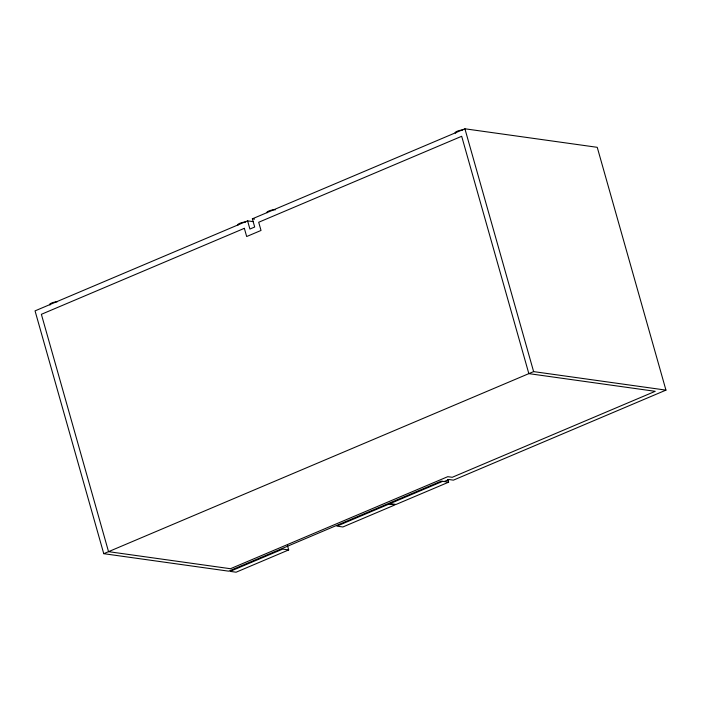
<?xml version="1.0" encoding="UTF-8"?>
<svg xmlns="http://www.w3.org/2000/svg" width="701" height="701" viewBox="0 0 701 701"><rect width="100%" height="100%" fill="white"/><g stroke="black" fill="none" stroke-linecap="round" stroke-linejoin="round"><path stroke-width="1.05" d="M252.982 221.604L247.593 220.85L35.05 310.876L103.757 553.685L228.649 571.166L441.183 481.14L448.631 482.183L447.851 479.449M247.593 220.85L249.906 229.043L254.691 227.019L252.369 218.817L464.912 128.791L597.243 147.315L665.95 390.124L453.407 480.15L448.947 479.528L444.162 481.552M103.757 553.685L533.619 371.609L665.95 390.124M442.673 481.342L390.071 503.625L396.021 504.457L448.631 482.183M288.689 549.926L236.088 572.209L230.138 571.376L282.74 549.093L288.689 549.926L287.401 545.369M252.369 218.817L254.524 219.124M464.912 128.791L533.619 371.609M455.746 133.111A4.416 1.034 -15.8 0 1 456.956 131.341A4.416 1.034 -15.8 0 1 462.756 130.027M267.151 212.771A4.416 1.034 -15.8 0 1 269.745 210.659A4.416 1.034 -15.8 0 1 275.204 209.932M238.077 225.082A4.416 1.034 -15.8 0 1 240.128 223.181A4.416 1.034 -15.8 0 1 245.657 222.103M50.174 304.9A4.416 1.034 -15.8 0 1 51.383 303.13A4.416 1.034 -15.8 0 1 57.193 301.816M244.351 228.333L41.377 314.311L108.541 551.661L230.454 568.721L447.773 476.671L452.241 477.293L655.216 391.316L528.843 373.633L461.679 136.283L258.695 222.261L261.017 230.454L246.673 236.526L244.351 228.333M389.011 504.08L336.936 526.136L342.885 526.968L394.961 504.913L389.011 504.08"/></g></svg>
